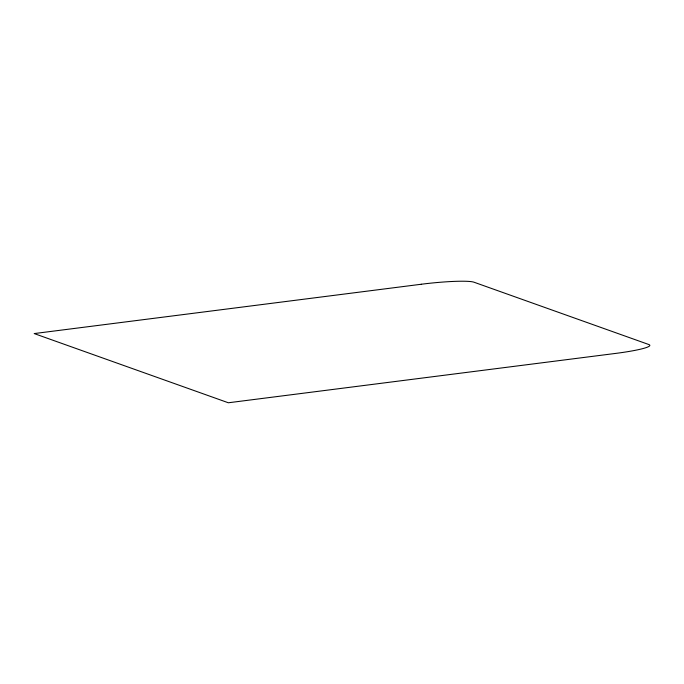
<?xml version="1.0" encoding="UTF-8"?>
<svg xmlns="http://www.w3.org/2000/svg" width="684" height="684" viewBox="0 0 684 684"><rect width="100%" height="100%" fill="white"/><g stroke="black" fill="none" stroke-linecap="round" stroke-linejoin="round"><path stroke-width="1.03" d="M421.293 284.245L34.2 333.57L228.353 402.773L615.446 353.44A44.332 4.557 -6 0 0 648.757 344.505L474.012 282.218A44.332 4.557 -6 0 0 421.293 284.245"/></g></svg>
